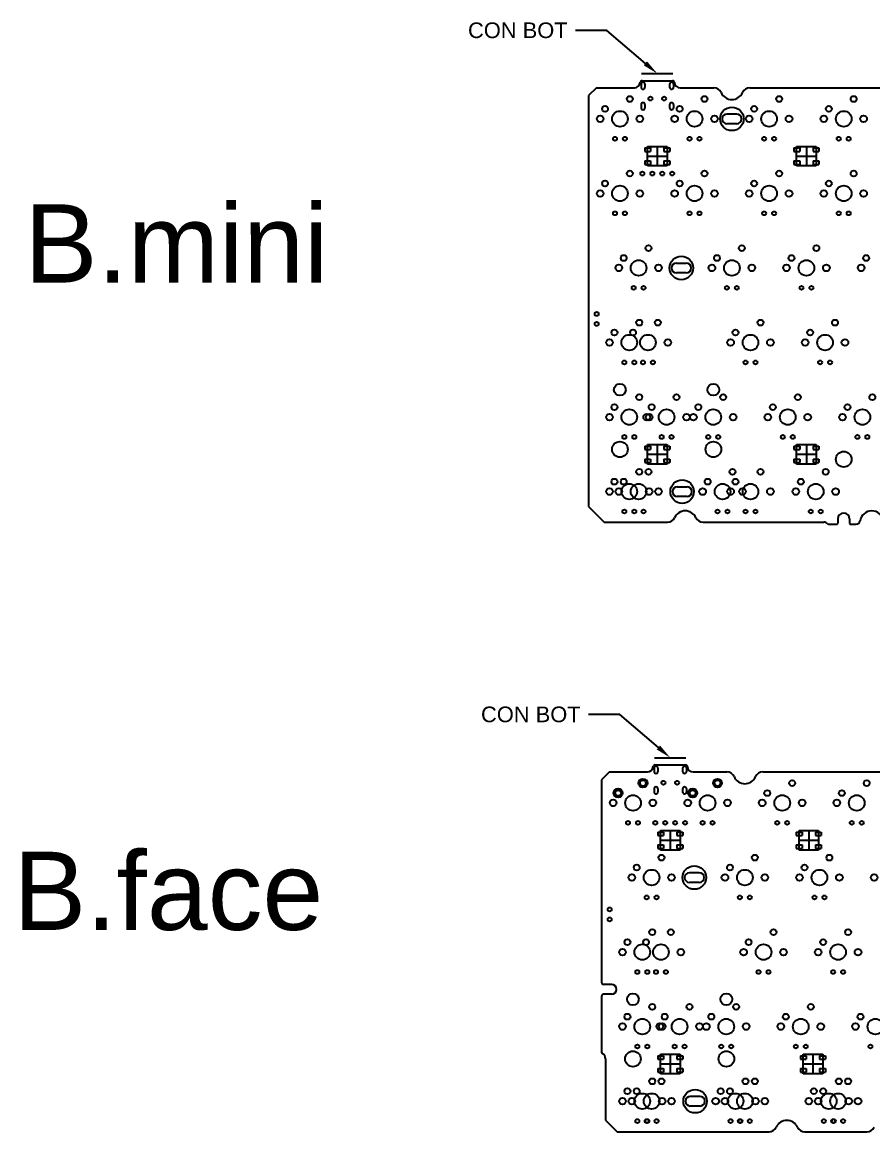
# Model space of a CAD drawing. Header units: millimetres. Extents: x 439 to 1009, y 91 to 714.
# Drawn here: x 439.3 to 656.6, y 91 to 374.6 of the extents above; entities that cross this region are included whole.
import ezdxf
from ezdxf import colors
from ezdxf.entities.mleader import LeaderData, LeaderLine
from ezdxf.math import Vec2, Vec3

# ---------------------------------------------------------------- set-up
doc = ezdxf.new("R2010")
doc.units = ezdxf.units.MM
doc.layers.add('bmini', color=150, linetype='Continuous')
doc.layers.add('face', color=50, linetype='Continuous')
doc.styles.get("Standard").update_dxf_attribs({"font": 'arial.ttf'})

msp = doc.modelspace()

# ---------------------------------------------------------------- linework, layer by layer
at = {"layer": 'bmini', "color": 5}
msp.add_line((597.53, 361.45), (605.53, 361.45), dxfattribs=at)
at = {"layer": 'bmini'}
for p, q in [((585.98, 357.8), (583.98, 355.8)), ((585.98, 357.8), (595.67, 357.8)), ((597.66, 359.6), (605.4, 359.6)), ((607.39, 357.8), (616, 357.8)), ((625.16, 357.8), (673.15, 357.8)), ((583.98, 355.8), (583.98, 250.8)), ((598.33, 342.45), (598.33, 341.55)), ((598.33, 342.45), (599.83, 342.45)), ((598.33, 341.55), (599.83, 341.55)), ((599.03, 342.85), (604.03, 342.85)), ((599.03, 337.85), (599.03, 342.85)), ((599.03, 340.35), (604.03, 340.35)), ((599.83, 342.45), (599.83, 341.55)), ((601.53, 342.85), (601.53, 337.85)), ((603.23, 342.45), (603.23, 341.55)), ((603.23, 342.45), (604.73, 342.45)), ((603.23, 341.55), (604.73, 341.55)), ((604.03, 342.85), (604.03, 337.85)), ((604.73, 342.45), (604.73, 341.55)), ((636.43, 342.45), (636.43, 341.55)), ((636.43, 342.45), (637.93, 342.45)), ((636.43, 341.55), (637.93, 341.55)), ((637.13, 342.85), (642.13, 342.85)), ((637.13, 337.85), (637.13, 342.85)), ((637.13, 340.35), (642.13, 340.35)), ((637.93, 342.45), (637.93, 341.55)), ((639.63, 342.85), (639.63, 337.85)), ((641.33, 342.45), (641.33, 341.55)), ((641.33, 342.45), (642.83, 342.45)), ((641.33, 341.55), (642.83, 341.55)), ((642.13, 342.85), (642.13, 337.85)), ((642.83, 342.45), (642.83, 341.55)), ((598.33, 339.15), (598.33, 338.25)), ((598.33, 339.15), (599.83, 339.15)), ((598.33, 338.25), (599.83, 338.25)), ((604.03, 337.85), (599.03, 337.85)), ((599.83, 339.15), (599.83, 338.25)), ((603.23, 339.15), (603.23, 338.25)), ((603.23, 339.15), (604.73, 339.15)), ((603.23, 338.25), (604.73, 338.25)), ((604.73, 339.15), (604.73, 338.25)), ((636.43, 339.15), (636.43, 338.25)), ((636.43, 339.15), (637.93, 339.15)), ((636.43, 338.25), (637.93, 338.25)), ((642.13, 337.85), (637.13, 337.85)), ((637.93, 339.15), (637.93, 338.25)), ((641.33, 339.15), (641.33, 338.25)), ((641.33, 339.15), (642.83, 339.15)), ((641.33, 338.25), (642.83, 338.25)), ((642.83, 339.15), (642.83, 338.25)), ((599.03, 266.65), (604.03, 266.65)), ((599.03, 261.65), (599.03, 266.65)), ((601.53, 266.65), (601.53, 261.65)), ((604.03, 266.65), (604.03, 261.65)), ((637.13, 266.65), (642.13, 266.65)), ((637.13, 261.65), (637.13, 266.65)), ((639.63, 266.65), (639.63, 261.65)), ((642.13, 266.65), (642.13, 261.65)), ((598.33, 266.25), (598.33, 265.35)), ((598.33, 266.25), (599.83, 266.25)), ((598.33, 265.35), (599.83, 265.35)), ((599.03, 264.15), (604.03, 264.15)), ((599.83, 266.25), (599.83, 265.35)), ((603.23, 266.25), (603.23, 265.35)), ((603.23, 266.25), (604.73, 266.25)), ((603.23, 265.35), (604.73, 265.35)), ((604.73, 266.25), (604.73, 265.35)), ((636.43, 266.25), (636.43, 265.35)), ((636.43, 266.25), (637.93, 266.25)), ((636.43, 265.35), (637.93, 265.35)), ((637.13, 264.15), (642.13, 264.15)), ((637.93, 266.25), (637.93, 265.35)), ((641.33, 266.25), (641.33, 265.35)), ((641.33, 266.25), (642.83, 266.25)), ((641.33, 265.35), (642.83, 265.35)), ((642.83, 266.25), (642.83, 265.35)), ((598.33, 262.95), (598.33, 262.05)), ((598.33, 262.95), (599.83, 262.95)), ((598.33, 262.05), (599.83, 262.05)), ((604.03, 261.65), (599.03, 261.65)), ((599.83, 262.95), (599.83, 262.05)), ((603.23, 262.95), (603.23, 262.05)), ((603.23, 262.95), (604.73, 262.95)), ((603.23, 262.05), (604.73, 262.05)), ((604.73, 262.95), (604.73, 262.05)), ((636.43, 262.95), (636.43, 262.05)), ((636.43, 262.95), (637.93, 262.95)), ((636.43, 262.05), (637.93, 262.05)), ((642.13, 261.65), (637.13, 261.65)), ((637.93, 262.95), (637.93, 262.05)), ((641.33, 262.95), (641.33, 262.05)), ((641.33, 262.95), (642.83, 262.95)), ((641.33, 262.05), (642.83, 262.05)), ((642.83, 262.95), (642.83, 262.05)), ((583.98, 250.8), (587.98, 246.8)), ((587.98, 246.8), (604.14, 246.8)), ((613.21, 246.8), (644.06, 246.8)), ((647.65, 247.64), (647.65, 246.5)), ((650.65, 247.64), (650.65, 246.5)), ((645.39, 246.3), (647.45, 246.3)), ((650.85, 246.3), (652.34, 246.3))]:
    msp.add_line(p, q, dxfattribs=at)
at = {"layer": 'bmini', "color": 2}
for p, q in [((597.38, 358.75), (597.38, 357.95)), ((598.38, 358.75), (598.38, 357.95)), ((604.68, 358.75), (604.68, 357.95)), ((605.68, 358.75), (605.68, 357.95)), ((597.38, 353.5), (597.38, 352.7)), ((598.38, 353.5), (598.38, 352.7)), ((604.68, 353.5), (604.68, 352.7)), ((605.68, 353.5), (605.68, 352.7)), ((619.33, 351.12), (621.83, 351.12)), ((621.83, 348.63), (619.33, 348.63)), ((606.42, 313.02), (608.93, 313.02)), ((608.93, 310.53), (606.42, 310.53)), ((606.63, 255.87), (609.13, 255.87)), ((609.13, 253.38), (606.63, 253.38))]:
    msp.add_line(p, q, dxfattribs=at)
at = {"layer": 'bmini'}
for centre, radius in [((594.54, 354.95), 0.75), ((613.59, 354.95), 0.75), ((632.64, 354.95), 0.75), ((651.69, 354.95), 0.75), ((588.19, 352.41), 0.75), ((592, 349.87), 2), ((607.24, 352.41), 0.75), ((611.05, 349.87), 2), ((626.29, 352.41), 0.75), ((630.1, 349.87), 2), ((645.34, 352.41), 0.75), ((649.15, 349.87), 2), ((586.92, 349.87), 0.85), ((597.08, 349.87), 0.85), ((605.97, 349.87), 0.85), ((616.13, 349.87), 0.85), ((625.02, 349.87), 0.85), ((635.18, 349.87), 0.85), ((644.07, 349.87), 0.85), ((654.23, 349.87), 0.85), ((590.73, 344.79), 0.5), ((593.27, 344.79), 0.5), ((609.78, 344.79), 0.5), ((612.32, 344.79), 0.5), ((628.83, 344.79), 0.5), ((631.37, 344.79), 0.5), ((647.88, 344.79), 0.5), ((650.42, 344.79), 0.5), ((594.54, 335.9), 0.75), ((613.59, 335.9), 0.75), ((632.64, 335.9), 0.75), ((651.69, 335.9), 0.75), ((588.19, 333.36), 0.75), ((592, 330.82), 2), ((607.24, 333.36), 0.75), ((611.05, 330.82), 2), ((626.29, 333.36), 0.75), ((630.1, 330.82), 2), ((645.34, 333.36), 0.75), ((649.15, 330.82), 2), ((586.92, 330.82), 0.85), ((597.08, 330.82), 0.85), ((605.97, 330.82), 0.85), ((616.13, 330.82), 0.85), ((625.02, 330.82), 0.85), ((635.18, 330.82), 0.85), ((644.07, 330.82), 0.85), ((654.23, 330.82), 0.85), ((590.73, 325.74), 0.5), ((593.27, 325.74), 0.5), ((609.78, 325.74), 0.5), ((612.32, 325.74), 0.5), ((628.83, 325.74), 0.5), ((631.37, 325.74), 0.5), ((647.88, 325.74), 0.5), ((650.42, 325.74), 0.5), ((599.31, 316.85), 0.75), ((623.12, 316.85), 0.75), ((642.17, 316.85), 0.75), ((592.96, 314.31), 0.75), ((616.77, 314.31), 0.75), ((635.82, 314.31), 0.75), ((654.87, 314.31), 0.75), ((591.69, 311.77), 0.85), ((596.77, 311.77), 2), ((601.85, 311.77), 0.85), ((615.5, 311.77), 0.85), ((620.58, 311.77), 2), ((625.66, 311.77), 0.85), ((634.55, 311.77), 0.85), ((639.63, 311.77), 2), ((644.71, 311.77), 0.85), ((653.6, 311.77), 0.85), ((595.5, 306.69), 0.5), ((598.04, 306.69), 0.5), ((619.31, 306.69), 0.5), ((621.85, 306.69), 0.5), ((638.36, 306.69), 0.5), ((640.9, 306.69), 0.5), ((596.93, 297.8), 0.75), ((601.69, 297.8), 0.75), ((627.88, 297.8), 0.75), ((646.93, 297.8), 0.75), ((590.58, 295.26), 0.75), ((595.34, 295.26), 0.75), ((621.53, 295.26), 0.75), ((640.58, 295.26), 0.75), ((589.31, 292.72), 0.85), ((594.39, 292.72), 2), ((599.15, 292.72), 2), ((604.23, 292.72), 0.85), ((620.26, 292.72), 0.85), ((625.34, 292.72), 2), ((630.42, 292.72), 0.85), ((639.31, 292.72), 0.85), ((644.39, 292.72), 2), ((649.47, 292.72), 0.85), ((593.12, 287.64), 0.5), ((595.66, 287.64), 0.5), ((597.88, 287.64), 0.5), ((600.42, 287.64), 0.5), ((624.07, 287.64), 0.5), ((626.61, 287.64), 0.5), ((643.12, 287.64), 0.5), ((645.66, 287.64), 0.5), ((591.97, 280.66), 1.5), ((615.85, 280.66), 1.5), ((596.93, 278.75), 0.75), ((606.45, 278.75), 0.75), ((618.36, 278.75), 0.75), ((637.41, 278.75), 0.75), ((656.46, 278.75), 0.75), ((590.58, 276.21), 0.75), ((594.39, 273.67), 2), ((600.1, 276.21), 0.75), ((603.91, 273.67), 2), ((612.01, 276.21), 0.75), ((615.82, 273.67), 2), ((631.06, 276.21), 0.75), ((634.87, 273.67), 2), ((650.11, 276.21), 0.75), ((653.92, 273.67), 2), ((589.31, 273.67), 0.85), ((598.83, 273.67), 0.85), ((598.83, 273.67), 0.85), ((599.47, 273.67), 0.85), ((608.99, 273.67), 0.85), ((610.74, 273.67), 0.85), ((620.9, 273.67), 0.85), ((629.79, 273.67), 0.85), ((639.95, 273.67), 0.85), ((648.84, 273.67), 0.85), ((591.97, 265.42), 2), ((593.12, 268.59), 0.5), ((595.66, 268.59), 0.5), ((602.64, 268.59), 0.5), ((605.18, 268.59), 0.5), ((615.85, 265.42), 2), ((614.55, 268.59), 0.5), ((617.09, 268.59), 0.5), ((633.6, 268.59), 0.5), ((636.14, 268.59), 0.5), ((652.65, 268.59), 0.5), ((655.19, 268.59), 0.5), ((649.15, 262.88), 2), ((596.93, 259.7), 0.75), ((599.31, 259.7), 0.75), ((620.74, 259.7), 0.75), ((627.88, 259.7), 0.75), ((644.55, 259.7), 0.75), ((589.31, 254.62), 0.85), ((590.58, 257.16), 0.75), ((591.69, 254.62), 0.85), ((592.96, 257.16), 0.75), ((594.39, 254.62), 2), ((596.77, 254.62), 2), ((599.47, 254.62), 0.85), ((601.85, 254.62), 0.85), ((613.12, 254.62), 0.85), ((614.39, 257.16), 0.75), ((618.2, 254.62), 2), ((620.26, 254.62), 0.85), ((621.53, 257.16), 0.75), ((623.28, 254.62), 0.85), ((625.34, 254.62), 2), ((630.42, 254.62), 0.85), ((636.93, 254.62), 0.85), ((638.2, 257.16), 0.75), ((642.01, 254.62), 2), ((647.09, 254.62), 0.85), ((593.12, 249.54), 0.5), ((595.66, 249.54), 0.5), ((598.04, 249.54), 0.5), ((616.93, 249.54), 0.5), ((619.47, 249.54), 0.5), ((624.07, 249.54), 0.5), ((626.61, 249.54), 0.5), ((640.74, 249.54), 0.5), ((643.28, 249.54), 0.5)]:
    msp.add_circle(centre, radius, dxfattribs=at)
at = {"layer": 'bmini', "color": 2, "linetype": 'Continuous'}
for centre in [(599.78, 355.05), (603.28, 355.05), (597.72, 335.9), (600.26, 335.9), (602.8, 335.9), (605.34, 335.9), (586.05, 300.02), (586.05, 297.48)]:
    msp.add_circle(centre, 0.5, dxfattribs=at)
at = {"layer": 'bmini', "color": 2}
for centre in [(620.58, 349.87), (607.68, 311.77), (607.88, 254.62)]:
    msp.add_circle(centre, 3, dxfattribs=at)
at = {"layer": 'bmini'}
for centre, radius, start, end in [((595.67, 359.3), 1.5, 270, 354.2608), ((597.66, 359.1), 0.5, 90, 174.2608), ((605.4, 359.1), 0.5, 5.7392, 90), ((607.39, 359.3), 1.5, 185.7392, 270), ((616, 355.8), 2, 23.5782, 90), ((625.16, 355.8), 2, 90, 156.4218), ((620.58, 357.8), 3, 203.5782, 336.4218), ((608.67, 246.7), 3, 24.8346, 155.1654), ((656.3, 246.7), 3, 8.6269, 171.3731), ((604.14, 248.8), 2, 270, 335.1654), ((613.21, 248.8), 2, 204.8346, 270), ((644.06, 245.3), 1.5, 48.5904, 90), ((649.15, 247.64), 1.5, 0, 180), ((652.34, 247.3), 1, 270, 351.3731), ((645.39, 246.8), 0.5, 228.5904, 270), ((647.45, 246.5), 0.2, 270, 0), ((650.85, 246.5), 0.2, 180, 270)]:
    msp.add_arc(centre, radius, start, end, dxfattribs=at)
at = {"layer": 'bmini', "color": 2, "linetype": 'Continuous'}
for centre, start, end in [((597.88, 358.75), 0, 180), ((597.88, 357.95), 180, 0), ((605.18, 358.75), 0, 180), ((605.18, 357.95), 180, 0), ((597.88, 353.5), 0, 180), ((597.88, 352.7), 180, 0), ((605.18, 353.5), 0, 180), ((605.18, 352.7), 180, 0)]:
    msp.add_arc(centre, 0.5, start, end, dxfattribs=at)
at = {"layer": 'bmini', "color": 2}
for centre, start, end in [((619.33, 349.87), 90, 270), ((621.83, 349.87), 270, 90), ((606.42, 311.77), 90, 270), ((608.93, 311.77), 270, 90), ((606.63, 254.62), 90, 270), ((609.13, 254.62), 270, 90)]:
    msp.add_arc(centre, 1.24, start, end, dxfattribs=at)
at = {"layer": 'face', "color": 5}
msp.add_line((600.85, 186.63), (608.85, 186.63), dxfattribs=at)
at = {"layer": 'face'}
for p, q in [((600.99, 184.79), (608.72, 184.79)), ((589.3, 182.99), (587.3, 180.99)), ((589.3, 182.99), (599, 182.99)), ((610.71, 182.99), (619.32, 182.99)), ((628.49, 182.99), (676.47, 182.99)), ((587.3, 180.99), (587.3, 129.18)), ((601.65, 167.64), (601.65, 166.74)), ((601.65, 167.64), (603.15, 167.64)), ((602.35, 168.04), (607.35, 168.04)), ((602.35, 163.04), (602.35, 168.04)), ((603.15, 167.64), (603.15, 166.74)), ((604.85, 168.04), (604.85, 163.04)), ((606.55, 167.64), (606.55, 166.74)), ((606.55, 167.64), (608.05, 167.64)), ((607.35, 168.04), (607.35, 163.04)), ((608.05, 167.64), (608.05, 166.74)), ((637.03, 167.64), (637.03, 166.74)), ((637.03, 167.64), (638.53, 167.64)), ((637.73, 168.04), (642.73, 168.04)), ((637.73, 163.04), (637.73, 168.04)), ((638.53, 167.64), (638.53, 166.74)), ((640.23, 168.04), (640.23, 163.04)), ((641.93, 167.64), (641.93, 166.74)), ((641.93, 167.64), (643.43, 167.64)), ((642.73, 168.04), (642.73, 163.04)), ((643.43, 167.64), (643.43, 166.74)), ((601.65, 166.74), (603.15, 166.74)), ((602.35, 165.54), (607.35, 165.54)), ((606.55, 166.74), (608.05, 166.74)), ((637.03, 166.74), (638.53, 166.74)), ((637.73, 165.54), (642.73, 165.54)), ((641.93, 166.74), (643.43, 166.74)), ((601.65, 164.34), (601.65, 163.44)), ((601.65, 164.34), (603.15, 164.34)), ((601.65, 163.44), (603.15, 163.44)), ((607.35, 163.04), (602.35, 163.04)), ((603.15, 164.34), (603.15, 163.44)), ((606.55, 164.34), (606.55, 163.44)), ((606.55, 164.34), (608.05, 164.34)), ((606.55, 163.44), (608.05, 163.44)), ((608.05, 164.34), (608.05, 163.44)), ((637.03, 164.34), (637.03, 163.44)), ((637.03, 164.34), (638.53, 164.34)), ((637.03, 163.44), (638.53, 163.44)), ((642.73, 163.04), (637.73, 163.04)), ((638.53, 164.34), (638.53, 163.44)), ((641.93, 164.34), (641.93, 163.44)), ((641.93, 164.34), (643.43, 164.34)), ((641.93, 163.44), (643.43, 163.44)), ((643.43, 164.34), (643.43, 163.44)), ((589.89, 128.68), (587.8, 128.68)), ((587.3, 125.69), (587.3, 111.42)), ((589.89, 126.19), (587.8, 126.19)), ((602.35, 110.89), (607.35, 110.89)), ((602.35, 105.89), (602.35, 110.89)), ((604.85, 110.89), (604.85, 105.89)), ((607.35, 110.89), (607.35, 105.89)), ((638.78, 110.89), (643.78, 110.89)), ((638.78, 105.89), (638.78, 110.89)), ((641.28, 110.89), (641.28, 105.89)), ((643.78, 110.89), (643.78, 105.89)), ((588.3, 109.69), (588.3, 94.04)), ((601.65, 110.49), (601.65, 109.59)), ((601.65, 110.49), (603.15, 110.49)), ((601.65, 109.59), (603.15, 109.59)), ((602.35, 108.39), (607.35, 108.39)), ((603.15, 110.49), (603.15, 109.59)), ((606.55, 110.49), (606.55, 109.59)), ((606.55, 110.49), (608.05, 110.49)), ((606.55, 109.59), (608.05, 109.59)), ((608.05, 110.49), (608.05, 109.59)), ((638.08, 110.49), (638.08, 109.59)), ((638.08, 110.49), (639.58, 110.49)), ((638.08, 109.59), (639.58, 109.59)), ((638.78, 108.39), (643.78, 108.39)), ((639.58, 110.49), (639.58, 109.59)), ((642.98, 110.49), (642.98, 109.59)), ((642.98, 110.49), (644.48, 110.49)), ((642.98, 109.59), (644.48, 109.59)), ((644.48, 110.49), (644.48, 109.59)), ((601.65, 107.19), (601.65, 106.29)), ((601.65, 107.19), (603.15, 107.19)), ((601.65, 106.29), (603.15, 106.29)), ((607.35, 105.89), (602.35, 105.89)), ((603.15, 107.19), (603.15, 106.29)), ((606.55, 107.19), (606.55, 106.29)), ((606.55, 107.19), (608.05, 107.19)), ((606.55, 106.29), (608.05, 106.29)), ((608.05, 107.19), (608.05, 106.29)), ((638.08, 107.19), (638.08, 106.29)), ((638.08, 107.19), (639.58, 107.19)), ((638.08, 106.29), (639.58, 106.29)), ((643.78, 105.89), (638.78, 105.89)), ((639.58, 107.19), (639.58, 106.29)), ((642.98, 107.19), (642.98, 106.29)), ((642.98, 107.19), (644.48, 107.19)), ((642.98, 106.29), (644.48, 106.29)), ((644.48, 107.19), (644.48, 106.29)), ((588.3, 94.04), (591.3, 91.04)), ((591.3, 91.04), (630.08, 91.04)), ((639.16, 91.04), (655.09, 91.04))]:
    msp.add_line(p, q, dxfattribs=at)
at = {"layer": 'face', "color": 2}
for p, q in [((600.7, 183.93), (600.7, 183.13)), ((601.7, 183.93), (601.7, 183.13)), ((608, 183.93), (608, 183.13)), ((609, 183.93), (609, 183.13)), ((600.7, 178.68), (600.7, 177.88)), ((601.7, 178.68), (601.7, 177.88)), ((608, 178.68), (608, 177.88)), ((609, 178.68), (609, 177.88))]:
    msp.add_line(p, q, dxfattribs=at)
at = {"layer": 'face', "color": 1}
for p, q in [((609.75, 157.26), (612.25, 157.26)), ((612.25, 154.77), (609.75, 154.77)), ((609.95, 100.11), (612.46, 100.11)), ((612.46, 97.62), (609.95, 97.62))]:
    msp.add_line(p, q, dxfattribs=at)
at = {"layer": 'face'}
for centre, radius in [((591.52, 177.6), 1.13), ((597.87, 180.14), 1.13), ((597.87, 180.14), 0.75), ((610.57, 177.6), 1.13), ((616.92, 180.14), 1.13), ((616.92, 180.14), 0.75), ((635.97, 180.14), 0.75), ((655.02, 180.14), 0.75), ((590.25, 175.06), 0.85), ((591.52, 177.6), 0.75), ((595.33, 175.06), 2), ((600.41, 175.06), 0.85), ((609.3, 175.06), 0.85), ((610.57, 177.6), 0.75), ((614.38, 175.06), 2), ((619.46, 175.06), 0.85), ((628.35, 175.06), 0.85), ((629.62, 177.6), 0.75), ((633.43, 175.06), 2), ((638.51, 175.06), 0.85), ((647.4, 175.06), 0.85), ((648.67, 177.6), 0.75), ((652.48, 175.06), 2), ((594.06, 169.98), 0.5), ((596.6, 169.98), 0.5), ((601.02, 169.98), 0.5), ((603.56, 169.98), 0.5), ((606.1, 169.98), 0.5), ((608.64, 169.98), 0.5), ((613.11, 169.98), 0.5), ((615.65, 169.98), 0.5), ((632.16, 169.98), 0.5), ((634.7, 169.98), 0.5), ((651.21, 169.98), 0.5), ((653.75, 169.98), 0.5), ((602.63, 161.09), 0.75), ((626.44, 161.09), 0.75), ((645.49, 161.09), 0.75), ((596.28, 158.55), 0.75), ((620.09, 158.55), 0.75), ((639.14, 158.55), 0.75), ((595.01, 156.01), 0.85), ((600.09, 156.01), 2), ((605.17, 156.01), 0.85), ((618.82, 156.01), 0.85), ((623.9, 156.01), 2), ((628.98, 156.01), 0.85), ((637.87, 156.01), 0.85), ((642.95, 156.01), 2), ((648.03, 156.01), 0.85), ((656.92, 156.01), 0.85), ((598.82, 150.93), 0.5), ((601.36, 150.93), 0.5), ((622.63, 150.93), 0.5), ((625.17, 150.93), 0.5), ((641.68, 150.93), 0.5), ((644.22, 150.93), 0.5), ((600.25, 142.04), 0.75), ((605.01, 142.04), 0.75), ((631.21, 142.04), 0.75), ((650.26, 142.04), 0.75), ((593.9, 139.5), 0.75), ((597.71, 136.96), 2), ((598.66, 139.5), 0.75), ((602.47, 136.96), 2), ((624.86, 139.5), 0.75), ((628.67, 136.96), 2), ((643.91, 139.5), 0.75), ((647.72, 136.96), 2), ((592.63, 136.96), 0.85), ((607.55, 136.96), 0.85), ((623.59, 136.96), 0.85), ((633.75, 136.96), 0.85), ((642.64, 136.96), 0.85), ((652.8, 136.96), 0.85), ((596.44, 131.88), 0.5), ((598.98, 131.88), 0.5), ((601.2, 131.88), 0.5), ((603.74, 131.88), 0.5), ((627.4, 131.88), 0.5), ((629.94, 131.88), 0.5), ((646.45, 131.88), 0.5), ((648.99, 131.88), 0.5), ((595.3, 124.9), 1.5), ((619.17, 124.9), 1.5), ((600.25, 122.99), 0.75), ((609.78, 122.99), 0.75), ((621.68, 122.99), 0.75), ((640.73, 122.99), 0.75), ((593.9, 120.45), 0.75), ((597.71, 117.91), 2), ((603.43, 120.45), 0.75), ((607.24, 117.91), 2), ((615.33, 120.45), 0.75), ((619.14, 117.91), 2), ((634.38, 120.45), 0.75), ((638.19, 117.91), 2), ((653.43, 120.45), 0.75), ((657.24, 117.91), 2), ((592.63, 117.91), 0.85), ((602.16, 117.91), 0.85), ((602.16, 117.91), 0.85), ((602.79, 117.91), 0.85), ((612.32, 117.91), 0.85), ((614.06, 117.91), 0.85), ((624.22, 117.91), 0.85), ((633.11, 117.91), 0.85), ((643.27, 117.91), 0.85), ((652.16, 117.91), 0.85), ((595.3, 109.66), 2), ((596.44, 112.83), 0.5), ((598.98, 112.83), 0.5), ((605.97, 112.83), 0.5), ((608.51, 112.83), 0.5), ((619.17, 109.66), 2), ((617.87, 112.83), 0.5), ((620.41, 112.83), 0.5), ((636.92, 112.83), 0.5), ((639.46, 112.83), 0.5), ((655.97, 112.83), 0.5), ((593.9, 101.4), 0.75), ((596.28, 101.4), 0.75), ((600.25, 103.94), 0.75), ((602.63, 103.94), 0.75), ((617.71, 101.4), 0.75), ((620.09, 101.4), 0.75), ((624.06, 103.94), 0.75), ((626.44, 103.94), 0.75), ((641.53, 101.4), 0.75), ((643.91, 101.4), 0.75), ((647.88, 103.94), 0.75), ((650.26, 103.94), 0.75), ((592.63, 98.86), 0.85), ((595.01, 98.86), 0.85), ((597.71, 98.86), 2), ((600.09, 98.86), 2), ((602.79, 98.86), 0.85), ((605.17, 98.86), 0.85), ((616.44, 98.86), 0.85), ((618.82, 98.86), 0.85), ((621.52, 98.86), 2), ((623.9, 98.86), 2), ((626.6, 98.86), 0.85), ((628.98, 98.86), 0.85), ((640.26, 98.86), 0.85), ((642.64, 98.86), 0.85), ((645.34, 98.86), 2), ((647.72, 98.86), 2), ((650.42, 98.86), 0.85), ((652.8, 98.86), 0.85), ((596.44, 93.78), 0.5), ((598.82, 93.78), 0.5), ((598.98, 93.78), 0.5), ((601.36, 93.78), 0.5), ((620.25, 93.78), 0.5), ((622.63, 93.78), 0.5), ((622.79, 93.78), 0.5), ((625.17, 93.78), 0.5), ((644.07, 93.78), 0.5), ((646.45, 93.78), 0.5), ((646.61, 93.78), 0.5), ((648.99, 93.78), 0.5)]:
    msp.add_circle(centre, radius, dxfattribs=at)
at = {"layer": 'face', "color": 2, "linetype": 'Continuous'}
for centre in [(603.1, 180.23), (606.6, 180.23)]:
    msp.add_circle(centre, 0.5, dxfattribs=at)
at = {"layer": 'face', "color": 1}
for centre in [(611, 156.01), (611.2, 98.86)]:
    msp.add_circle(centre, 3, dxfattribs=at)
at = {"layer": 'face', "color": 1, "linetype": 'Continuous'}
for centre in [(589.37, 147.85), (589.37, 145.31)]:
    msp.add_circle(centre, 0.5, dxfattribs=at)
at = {"layer": 'face'}
for centre, radius, start, end in [((599, 184.49), 1.5, 270, 354.2608), ((600.99, 184.29), 0.5, 90, 174.2608), ((608.72, 184.29), 0.5, 5.7392, 90), ((610.71, 184.49), 1.5, 185.7392, 270), ((619.32, 180.99), 2, 23.5782, 90), ((623.9, 182.99), 3, 203.5782, 336.4218), ((628.49, 180.99), 2, 90, 156.4218), ((587.8, 129.18), 0.5, 180, 270), ((589.89, 127.44), 1.24, 270, 90), ((587.8, 125.69), 0.5, 90, 180), ((587.8, 111.42), 0.5, 180, 240), ((586.8, 109.69), 1.5, 0, 60), ((634.62, 90.94), 3, 24.8346, 155.1654), ((630.08, 93.04), 2, 270, 335.1654), ((639.16, 93.04), 2, 204.8346, 270), ((655.09, 93.04), 2, 270, 335.1654)]:
    msp.add_arc(centre, radius, start, end, dxfattribs=at)
at = {"layer": 'face', "color": 2, "linetype": 'Continuous'}
for centre, start, end in [((601.2, 183.93), 0, 180), ((608.5, 183.93), 0, 180), ((601.2, 183.13), 180, 0), ((608.5, 183.13), 180, 0), ((601.2, 178.68), 0, 180), ((608.5, 178.68), 0, 180), ((601.2, 177.88), 180, 0), ((608.5, 177.88), 180, 0)]:
    msp.add_arc(centre, 0.5, start, end, dxfattribs=at)
at = {"layer": 'face', "color": 1}
for centre, start, end in [((609.75, 156.01), 90, 270), ((612.25, 156.01), 270, 90), ((609.95, 98.86), 90, 270), ((612.46, 98.86), 270, 90)]:
    msp.add_arc(centre, 1.24, start, end, dxfattribs=at)

# ---------------------------------------------------------------- texts
at = {"char_height": 20, "attachment_point": 1}
for s, insert in [('B.mini', (439.91, 328.04)), ('B.face', (437.03, 162.62))]:
    msp.add_mtext_dynamic_manual_height_columns(s, width=118.9148, gutter_width=12.5, heights=[0], dxfattribs=dict(at, insert=insert))

# ---------------------------------------------------------------- leaders
at = {"layer": 'bmini'}
ml = msp.add_multileader_mtext('Standard', dxfattribs=at)
ml.set_content('CON BOT', color=256)
ml.set_leader_properties()
ml.build(insert=Vec2(0, 0))
ctx = ml.context
ctx.base_point, ctx.plane_origin = Vec3(551.57, 372.48), Vec3(601.53, 361.45)
ctx.text_align_type = 2
notes = []
notes.append((ctx, [(0, (1, 1, 0), (588.64, 372.48), (-1, 0), 8, [(0, [(601.53, 361.45)], 0, [])])]))
ctx.mtext.insert, ctx.mtext.alignment, ctx.mtext.flow_direction = Vec3(578.64, 374.51), 3, 5
at = {"layer": 'face'}
ml = msp.add_multileader_mtext('Standard', dxfattribs=at)
ml.set_content('CON BOT', color=256)
ml.set_leader_properties()
ml.build(insert=Vec2(0, 0))
ctx = ml.context
ctx.base_point, ctx.plane_origin = Vec3(554.9, 197.67), Vec3(604.85, 186.63)
ctx.text_align_type = 2
notes.append((ctx, [(0, (1, 1, 0), (591.96, 197.67), (-1, 0), 8, [(0, [(604.85, 186.63)], 0, [])])]))
ctx.mtext.insert, ctx.mtext.alignment, ctx.mtext.flow_direction = Vec3(581.96, 199.7), 3, 5
for ctx, leaders in notes:
    for number, flags, end, landing, length, lines in leaders:
        leader = LeaderData()
        leader.index, (leader.has_last_leader_line, leader.has_dogleg_vector, leader.attachment_direction) = number, flags
        leader.last_leader_point, leader.dogleg_vector, leader.dogleg_length = Vec3(end), Vec3(landing), length
        for number, points, colour, breaks in lines:
            line = LeaderLine()
            line.index, line.vertices, line.color, line.breaks = number, Vec3.list(points), colors.encode_raw_color(colour), breaks
            leader.lines.append(line)
        ctx.leaders.append(leader)

doc.saveas('drawing.dxf')
